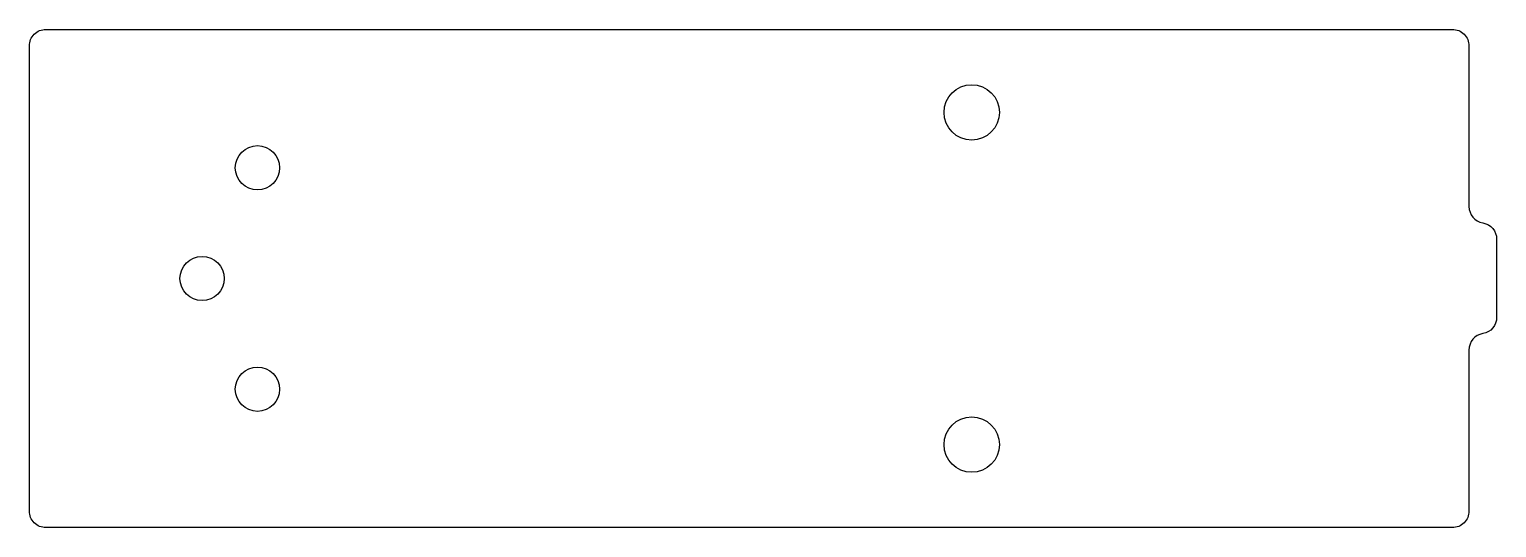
# Model space of a CAD drawing. Header units: millimetres. Extents: x -265 to 0, y -95 to -5.
import ezdxf

# ---------------------------------------------------------------- set-up
doc = ezdxf.new("R2010")
doc.units = ezdxf.units.MM
doc.layers.get('0').update_dxf_attribs({"linetype": 'CONTINUOUS'})

msp = doc.modelspace()

# ---------------------------------------------------------------- linework, layer by layer
msp.add_lwpolyline([(-2.5, -39.96, -0.365977), (0, -42.92), (0, -57, -0.365977), (-2.5, -59.96, 0.365977), (-5, -62.92), (-5, -92, -0.414214), (-8, -95), (-262, -95, -0.414214), (-265, -92), (-265, -8, -0.414214), (-262, -5), (-8, -5, -0.414214), (-5, -8), (-5, -37, 0.365977)], format="xyb", close=True)
for centre, radius in [((-94.8, -20), 5), ((-223.8, -30), 4), ((-233.8, -50), 4), ((-223.8, -70), 4), ((-94.8, -80), 5)]:
    msp.add_circle(centre, radius)

doc.saveas('drawing.dxf')
